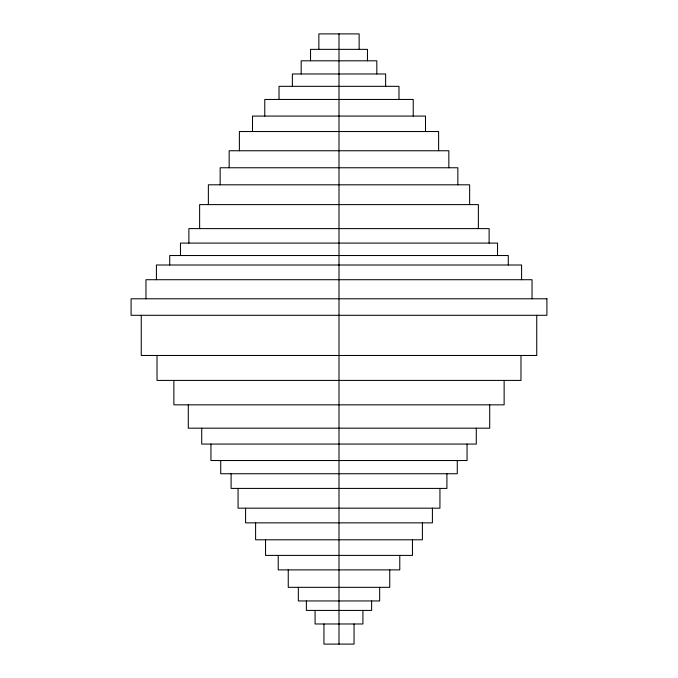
<?xml version="1.0" encoding="UTF-8"?>
<svg xmlns="http://www.w3.org/2000/svg" width="678" height="678" viewBox="0 0 678 678"><rect width="100%" height="100%" fill="white"/><g stroke="black" fill="none" stroke-linecap="round" stroke-linejoin="round"><path stroke-width="1.02" d="M536.739 315.295L536.739 355.484L141.261 355.484L141.261 315.295M532.035 298.786L532.035 279.717L145.965 279.717L145.965 298.786M521.585 279.717L521.585 265.005L156.415 265.005L156.415 279.717M520.984 355.484L520.984 380.417L157.016 380.417L157.016 355.484M508.271 265.005L508.271 255.53L169.729 255.53L169.729 265.005M504.135 380.417L504.135 404.842L173.865 404.842L173.865 380.417M497.533 255.53L497.533 243.097L180.467 243.097L180.467 255.53M489.702 404.842L489.702 428.182L188.298 428.182L188.298 404.842M489.118 243.097L489.118 228.613L188.882 228.613L188.882 243.097M478.371 228.613L478.371 204.612L199.629 204.612L199.629 228.613M476.287 428.182L476.287 444.065L201.713 444.065L201.713 428.182M469.634 204.612L469.634 184.806L208.366 184.806L208.366 204.612M467.057 444.065L467.057 460.531L210.943 460.531L210.943 444.065M457.853 184.806L457.853 167.763L220.147 167.763L220.147 184.806M457.277 460.531L457.277 473.736L220.723 473.736L220.723 460.531M448.836 167.763L448.836 150.753L229.164 150.753L229.164 167.763M446.912 473.736L446.912 488.414L231.088 488.414L231.088 473.736M439.937 488.414L439.937 508.178L238.063 508.178L238.063 488.414M438.615 150.753L438.615 131.532L239.385 131.532L239.385 150.753M432.411 508.178L432.411 522.857L245.589 522.857L245.589 508.178M425.504 131.532L425.504 116.074L252.496 116.074L252.496 131.532M422.402 522.857L422.402 539.79L255.598 539.79L255.598 522.857M413.233 116.074L413.233 99.454L264.767 99.454L264.767 116.074M412.453 539.79L412.453 555.401L265.547 555.401L265.547 539.79M399.774 555.401L399.774 569.884L278.226 569.884L278.226 555.401M398.986 99.454L398.986 86.326L279.014 86.326L279.014 99.454M389.748 569.884L389.748 587.326L288.252 587.326L288.252 569.884M385.629 86.326L385.629 73.978L292.371 73.978L292.371 86.326M379.663 587.326L379.663 600.954L298.337 600.954L298.337 587.326M376.824 73.978L376.824 60.808L301.176 60.808L301.176 73.978M371.612 600.954L371.612 610.429L306.388 610.429L306.388 600.954M367.459 60.808L367.459 49.358L310.541 49.358L310.541 60.808M362.916 610.429L362.916 623.98L315.084 623.98L315.084 610.429M359.137 49.358L359.137 33.9L318.863 33.9L318.863 49.358M354.052 623.98L354.052 644.1L323.948 644.1L323.948 623.98M339 33.9L339 644.1M546.909 298.786L131.091 298.786L131.091 315.295L546.909 315.295L546.909 298.786"/></g></svg>
